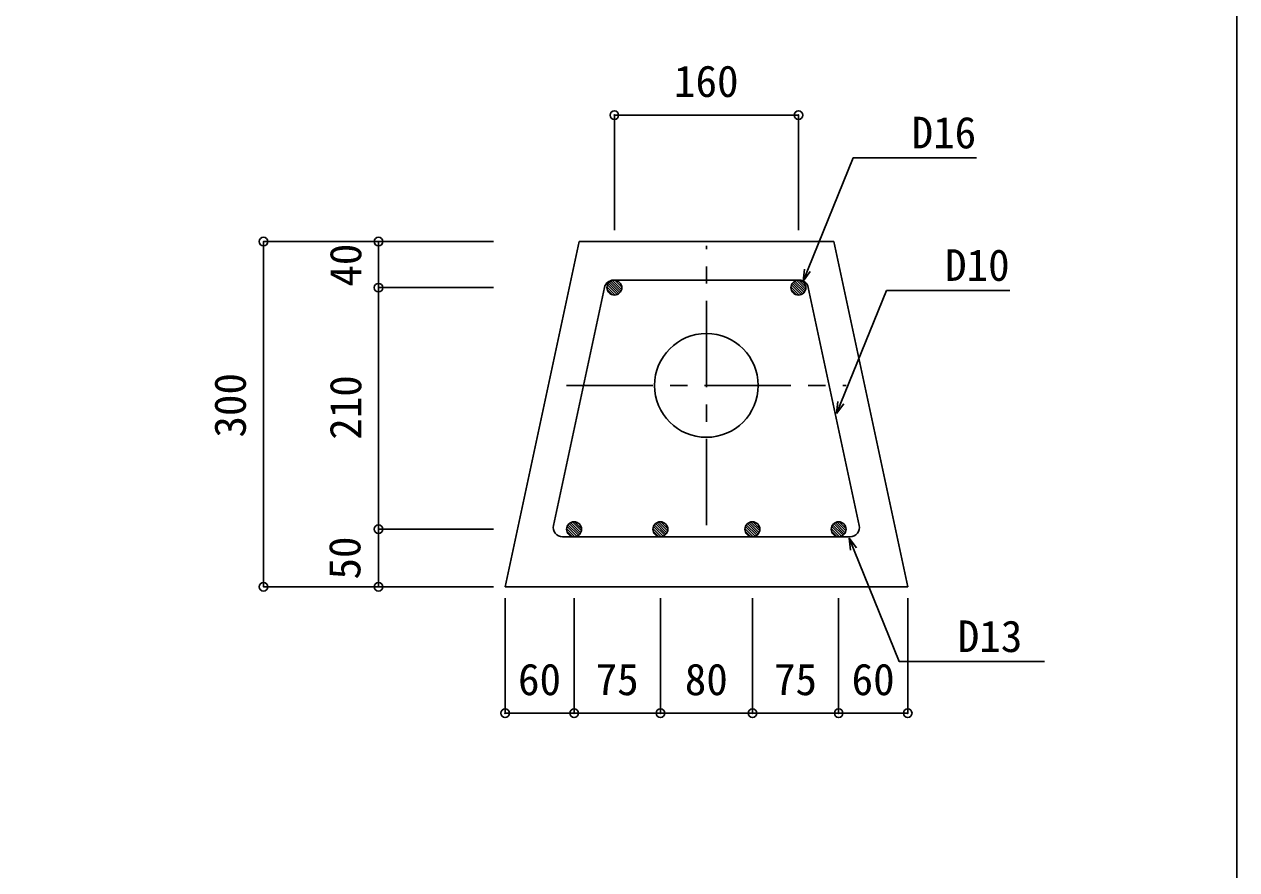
# Model space of a CAD drawing. Units: millimetres at full size, sheet at 1:15. Extents: x -2099 to 2101, y -1453 to 1487.
# Drawn here: x 1047 to 2101, y -718 to 17 of the extents above; entities that cross this region are included whole.
import ezdxf
from ezdxf.enums import TextEntityAlignment as Align

# ---------------------------------------------------------------- set-up
doc = ezdxf.new("R2010")
doc.units = ezdxf.units.MM
doc.header["$LTSCALE"] = 15
doc.header["$PDMODE"] = 32
doc.header["$PDSIZE"] = 7.5
doc.linetypes.add('CHAIN1', pattern=[8, 5, -1, 1, -1])
doc.layers.add('0-0', color=7, linetype='Continuous')
doc.styles.add('ＭＳ ゴシック', font='')
doc.styles.get('ＭＳ ゴシック').set_extended_font_data('MS Gothic')

msp = doc.modelspace()

# ---------------------------------------------------------------- linework, layer by layer
at = {"layer": '0-0', "color": 4}
for p, q in [((1559.71, -62.47), (1559.71, -162.47)), ((1254.71, -172.47), (1354.71, -172.47)), ((1254.71, -172.47), (1254.71, -472.47)), ((1354.71, -172.47), (1454.71, -172.47)), ((1354.71, -172.47), (1354.71, -212.47)), ((1354.71, -212.47), (1454.71, -212.47)), ((1354.71, -212.47), (1354.71, -422.47)), ((1354.71, -422.47), (1454.71, -422.47)), ((1354.71, -422.47), (1354.71, -472.47)), ((1254.71, -472.47), (1354.71, -472.47)), ((1354.71, -472.47), (1454.71, -472.47)), ((1464.71, -582.47), (1464.71, -482.47)), ((1524.71, -582.47), (1524.71, -482.47)), ((1599.71, -582.47), (1599.71, -482.47)), ((1679.71, -582.47), (1679.71, -482.47)), ((1754.71, -582.47), (1754.71, -482.47)), ((1814.71, -582.47), (1814.71, -482.47)), ((1464.71, -582.47), (1524.71, -582.47)), ((1524.71, -582.47), (1599.71, -582.47)), ((1599.71, -582.47), (1679.71, -582.47)), ((1679.71, -582.47), (1754.71, -582.47)), ((1754.71, -582.47), (1814.71, -582.47))]:
    msp.add_line(p, q, dxfattribs=at)
at = {"layer": '0-0', "color": 3}
for p, q in [((1529, -172.47), (1464.71, -472.47)), ((1464.71, -472.47), (1814.71, -472.47))]:
    msp.add_line(p, q, dxfattribs=at)
at = {"layer": '0-0', "color": 4, "linetype": 'CHAIN1'}
for p, q in [((1639.71, -418.97), (1639.71, -175.97)), ((1518.21, -297.47), (1761.21, -297.47))]:
    msp.add_line(p, q, dxfattribs=at)
at = {"layer": '0-0'}
for p, q in [((1723.72, -206.77), (1725.01, -196.35)), ((1723.72, -206.77), (1730.05, -198.4)), ((1553.67, -210.09), (1562.1, -218.52)), ((1554.41, -208.71), (1563.48, -217.77)), ((1555.42, -207.6), (1564.59, -216.77)), ((1556.67, -206.73), (1565.46, -215.51)), ((1558.21, -206.15), (1566.04, -213.97)), ((1560.18, -205.99), (1566.2, -212.01)), ((1713.67, -210.09), (1722.1, -218.52)), ((1714.41, -208.71), (1723.48, -217.77)), ((1715.42, -207.6), (1724.59, -216.77)), ((1716.67, -206.73), (1725.46, -215.51)), ((1718.21, -206.15), (1726.04, -213.97)), ((1720.18, -205.99), (1726.2, -212.01)), ((1553.25, -211.79), (1560.4, -218.94)), ((1553.42, -214.08), (1558.11, -218.77)), ((1713.25, -211.79), (1720.4, -218.94)), ((1713.42, -214.08), (1718.11, -218.77)), ((1752.8, -321.97), (1796.32, -214.82)), ((1796.32, -214.82), (1903.47, -214.82)), ((1752.8, -321.97), (1754.1, -311.55)), ((1752.8, -321.97), (1759.13, -313.59)), ((1518.67, -420.09), (1527.1, -428.52)), ((1519.41, -418.71), (1528.48, -427.77)), ((1520.42, -417.6), (1529.59, -426.77)), ((1521.67, -416.73), (1530.46, -425.51)), ((1523.21, -416.15), (1531.04, -423.97)), ((1525.18, -415.99), (1531.2, -422.01)), ((1593.67, -420.09), (1602.1, -428.52)), ((1594.41, -418.71), (1603.48, -427.77)), ((1595.42, -417.6), (1604.59, -426.77)), ((1596.67, -416.73), (1605.46, -425.51)), ((1598.21, -416.15), (1606.04, -423.97)), ((1600.18, -415.99), (1606.2, -422.01)), ((1673.67, -420.09), (1682.1, -428.52)), ((1674.41, -418.71), (1683.48, -427.77)), ((1675.42, -417.6), (1684.59, -426.77)), ((1676.67, -416.73), (1685.46, -425.51)), ((1678.21, -416.15), (1686.04, -423.97)), ((1680.18, -415.99), (1686.2, -422.01)), ((1748.67, -420.09), (1757.1, -428.52)), ((1749.41, -418.71), (1758.48, -427.77)), ((1750.42, -417.6), (1759.59, -426.77)), ((1751.67, -416.73), (1760.46, -425.51)), ((1753.21, -416.15), (1761.04, -423.97)), ((1755.18, -415.99), (1761.2, -422.01)), ((1518.25, -421.79), (1525.4, -428.94)), ((1518.42, -424.08), (1523.11, -428.77)), ((1593.25, -421.79), (1600.4, -428.94)), ((1593.42, -424.08), (1598.11, -428.77)), ((1673.25, -421.79), (1680.4, -428.94)), ((1673.41, -424.08), (1678.11, -428.77)), ((1748.25, -421.79), (1755.4, -428.94)), ((1748.41, -424.08), (1753.11, -428.77)), ((1763.82, -430.38), (1770.15, -438.75)), ((1763.82, -430.38), (1765.12, -440.8))]:
    msp.add_line(p, q, dxfattribs=at)
at = {"layer": '0-0', "color": 2}
for p, q in [((1720.46, -205.97), (1558.97, -205.97)), ((1506.79, -419.3), (1551.15, -212.3)), ((1772.63, -419.26), (1728.28, -212.3)), ((1764.81, -428.94), (1514.61, -428.98))]:
    msp.add_line(p, q, dxfattribs=at)
at = {"layer": '0-0', "color": 5}
msp.add_lwpolyline([(-2099.23, 1486.51), (-2099.23, -1453.49), (2100.77, -1453.49), (2100.77, 1486.51)], dxfattribs=at)
at = {"layer": '0-0', "color": 4}
msp.add_lwpolyline([(1559.71, -62.47), (1719.71, -62.47), (1719.71, -162.47)], dxfattribs=at)
at = {"layer": '0-0'}
for points in [[(1723.72, -206.77), (1767.24, -99.63), (1874.39, -99.63)], [(1763.82, -430.38), (1807.38, -537.51), (1933.5, -537.51)]]:
    msp.add_lwpolyline(points, dxfattribs=at)
at = {"layer": '0-0', "color": 3}
msp.add_lwpolyline([(1529, -172.47), (1750.43, -172.47), (1814.71, -472.47)], dxfattribs=at)
at = {"layer": '0-0', "color": 2}
for centre in [(1559.71, -212.47), (1719.71, -212.47), (1524.71, -422.47), (1599.71, -422.47), (1679.71, -422.47), (1754.71, -422.47)]:
    msp.add_circle(centre, 6.5, dxfattribs=at)
at = {"layer": '0-0', "color": 3}
msp.add_circle((1639.71, -297.47), 45.1, dxfattribs=at)
at = {"layer": '0-0', "color": 2}
for centre, start, end in [((1558.97, -213.97), 90, 167.9053), ((1720.46, -213.97), 12.09475, 90), ((1514.61, -420.98), 167.9053, 270.00892), ((1764.81, -420.94), 270.00892, 12.09475)]:
    msp.add_arc(centre, 8, start, end, dxfattribs=at)
at = {"layer": '0-0', "color": 4}
for p in [(1559.71, -62.47), (1719.71, -62.47), (1254.71, -172.47), (1354.71, -172.47), (1354.71, -212.47), (1354.71, -422.47), (1254.71, -472.47), (1354.71, -472.47), (1464.71, -582.47), (1524.71, -582.47), (1599.71, -582.47), (1679.71, -582.47), (1754.71, -582.47), (1814.71, -582.47)]:
    msp.add_point(p, dxfattribs=at)

# ---------------------------------------------------------------- texts
at = {"layer": '0-0', "color": 4, "style": 'ＭＳ ゴシック'}
for s, p in [('160', (1611.59, -54.97)), ('D16', (1818.14, -99.63)), ('D10', (1847.22, -214.82)), ('D13', (1858.27, -537.48)), ('60', (1475.96, -574.97)), ('75', (1543.46, -574.97)), ('80', (1620.96, -574.97)), ('75', (1698.46, -574.97)), ('60', (1765.96, -574.97))]:
    msp.add_text(s, height=27.49, dxfattribs=at).set_placement(p, align=Align.BOTTOM_LEFT)
for s, p in [('40', (1347.97, -211.64)), ('300', (1247.62, -342.79)), ('210', (1347.97, -344.69)), ('50', (1347.21, -466.22))]:
    msp.add_text(s, height=27.49, rotation=90, dxfattribs=at).set_placement(p, align=Align.BOTTOM_LEFT)

doc.saveas('drawing.dxf')
